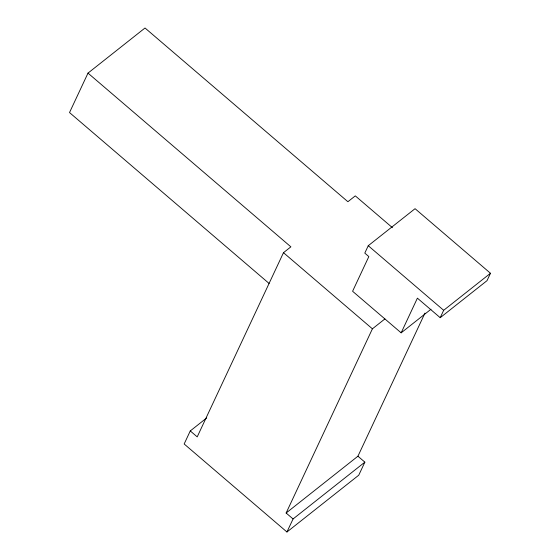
<?xml version="1.0" encoding="UTF-8"?>
<svg xmlns="http://www.w3.org/2000/svg" width="560" height="560" viewBox="0 0 560 560"><rect width="100%" height="100%" fill="white"/><g stroke="black" fill="none" stroke-linecap="round" stroke-linejoin="round"><path stroke-width="0.84" d="M392.455 227.696L355.292 195.874L347.9 201.726L145.012 28L87.997 73.115L69.517 112.56L269.087 283.444M206.682 417.949L190.267 430.941L184.156 443.982L286.951 532L358.757 475.188L364.868 462.147L357.931 456.204L424.956 313.117M87.997 73.115L290.885 246.841L283.486 252.686L197.211 436.877L190.267 430.941M401.149 332.843L417.396 298.158L440.216 317.695L487.018 280.665L490.483 273.273L415.058 208.684L368.249 245.721L364.791 253.113L368.837 256.578L352.59 291.263L401.149 332.843L430.997 309.232M286.951 532L293.062 518.959L286.125 513.016L372.407 328.825L384.902 318.934M440.216 317.695L443.674 310.303L490.483 273.273M286.125 513.016L357.931 456.204M293.062 518.959L364.868 462.147M368.249 245.721L443.674 310.303M283.486 252.686L372.407 328.825"/></g></svg>
